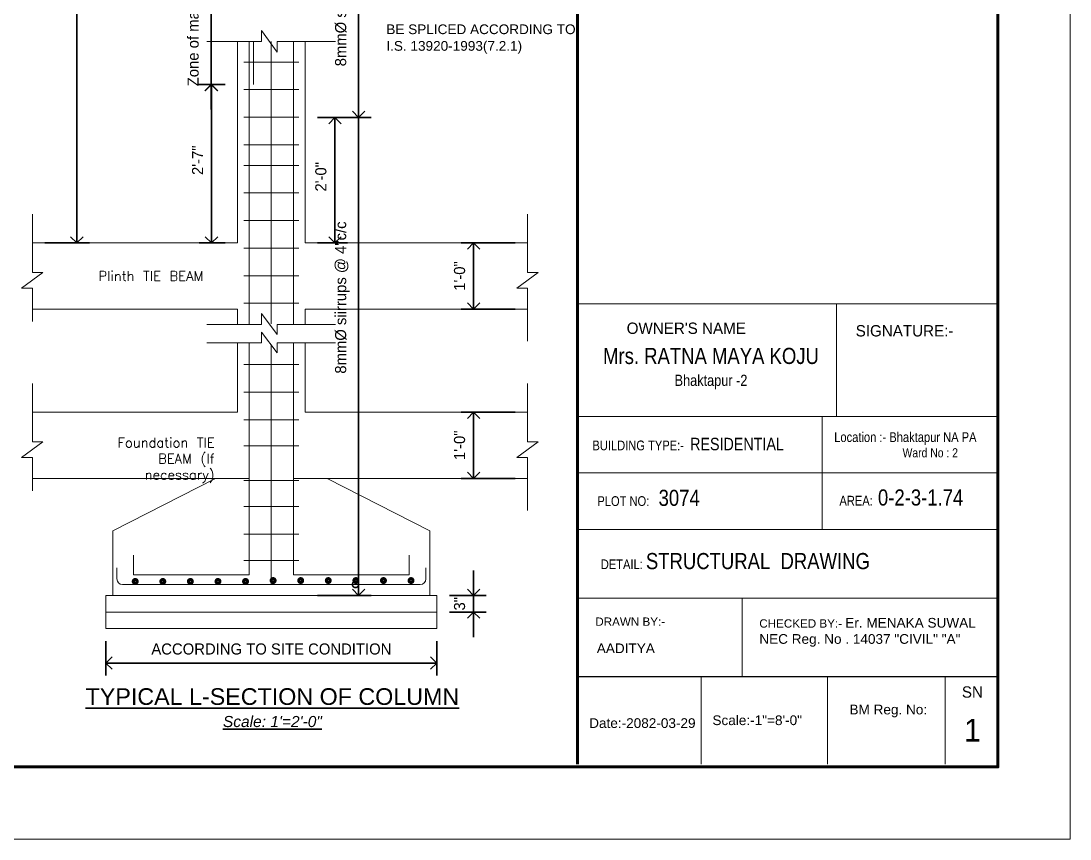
# Model space of a CAD drawing. Header units: inches. Extents: x -12073856 to 12321241, y -1226296 to 1319224.
# Drawn here: x 126229 to 126985, y 44299 to 44889 of the extents above; entities that cross this region are included whole.
import ezdxf

# ---------------------------------------------------------------- set-up
doc = ezdxf.new("R2010")
doc.units = ezdxf.units.IN
doc.header["$MEASUREMENT"] = 0
doc.header["$PDMODE"] = 35
for name, color, linetype, lineweight in [('BORDER', 7, 'Continuous', 60), ('DIM', 6, 'Continuous', 9), ('Hatch', 9, 'Continuous', 9), ('OUTLINE', 1, 'Continuous', 25), ('Rebars', 1, 'Continuous', 13), ('Sill', 4, 'Continuous', 0), ('STIRRUPS', 14, 'Continuous', 18), ('texts', 152, 'Continuous', 35), ('Window', 3, 'Continuous', 0)]:
    doc.layers.add(name, color=color, linetype=linetype, lineweight=lineweight)
doc.styles.add('Capt 1', font='arial.ttf', dxfattribs={"height": 12})
doc.styles.add('Labels', font='arial.ttf', dxfattribs={"height": 8})
doc.styles.add('PAGE LAYOUT', font='comic.ttf', dxfattribs={"height": 8})
doc.styles.add('PRABIN', font='BKANT.TTF', dxfattribs={"height": 8})
doc.styles.add('S2', font='txt.shx', dxfattribs={"height": 3})
doc.styles.get("Standard").update_dxf_attribs({"font": 'arial.ttf'})
doc.styles.add('style4', font='ARIALN.TTF', dxfattribs={"height": 11})
doc.dimstyles.new("Copy of S-2'", dxfattribs={"dimscale": 96, "dimtxt": 9, "dimasz": 0.09375, "dimexe": 0.09375, "dimexo": 0.09375, "dimgap": 0.0625, "dimtad": 1, "dimdec": 0, "dimlfac": 0.25, "dimzin": 3, "dimdsep": 46, "dimlunit": 3, "dimtxsty": 'PRABIN', "dimblk": 'OPEN90', "dimcen": 0.09375, "dimdle": 0.09375, "dimclrd": 256, "dimclre": 34, "dimclrt": 256, "dimadec": 0, "dimazin": 1, "dimtfac": 1, "dimtdec": 0, "dimtix": 1, "dimtmove": 0, "dimatfit": 3, "dimldrblk": 'DOTSMALL', "dimfxl": 1, "dimtolj": 1, "dimtzin": 1, "dimarcsym": 0})

# ---------------------------------------------------------------- blocks, each defined once
blk = doc.blocks.new('_Open90')
at = {"color": 0, "linetype": 'ByBlock', "lineweight": -2}
for p, q in [((0, 0), (-1, 0)), ((-0.5, 0.5), (0, 0)), ((0, 0), (-0.5, -0.5))]:
    blk.add_line(p, q, dxfattribs=at)
blk = doc.blocks.new('*D807')
at = {"layer": 'Defpoints', "color": 0, "transparency": 16777216}
for p in [(98328.79, -11583.06), (98567.25, -11583.06), (98328.79, -11607.94)]:
    blk.add_point(p, dxfattribs=at)
at = {"layer": 'DIM', "color": 34, "lineweight": -2, "transparency": 16777216}
for p, q in [((98328.79, -11592.06), (98328.79, -11616.94)), ((98567.25, -11592.06), (98567.25, -11616.94))]:
    blk.add_line(p, q, dxfattribs=at)
at = {"layer": 'DIM', "lineweight": -2, "transparency": 16777216}
blk.add_line((98558.25, -11607.94), (98337.79, -11607.94), dxfattribs=at)
at = {"layer": 'DIM', "lineweight": -2, "transparency": 16777216, "xscale": 9, "yscale": 9, "zscale": 9, "rotation": 180}
blk.add_blockref('_Open90', (98328.79, -11607.94), dxfattribs=at)
at = {"layer": 'DIM', "lineweight": -2, "transparency": 16777216, "xscale": 9, "yscale": 9, "zscale": 9}
blk.add_blockref('_Open90', (98567.25, -11607.94), dxfattribs=at)
at = {"layer": 'DIM', "transparency": 16777216, "insert": (98448.02, -11597.82), "char_height": 8, "attachment_point": 5, "style": 'PRABIN'}
blk.add_mtext('\\A1;ACCORDING TO SITE CONDITION', dxfattribs=at)
blk = doc.blocks.new('_DotSmall')
at = {"color": 0, "linetype": 'ByBlock', "const_width": 0.5}
blk.add_lwpolyline([(-0.0625, 0, 1), (0.0625, 0, 1)], format="xyb", close=True, dxfattribs=at)
blk = doc.blocks.new('*D808')
at = {"layer": 'Defpoints', "color": 0, "ltscale": 0.1, "transparency": 16777216}
for p in [(98632.63, -11305.04), (98593.74, -11352.74), (98632.63, -11352.74)]:
    blk.add_point(p, dxfattribs=at)
at = {"layer": 'OUTLINE', "color": 34, "lineweight": -2, "ltscale": 0.1, "transparency": 16777216}
for p, q in [((98623.63, -11305.04), (98584.74, -11305.04)), ((98623.63, -11352.74), (98584.74, -11352.74))]:
    blk.add_line(p, q, dxfattribs=at)
at = {"layer": 'OUTLINE', "lineweight": -2, "ltscale": 0.1, "transparency": 16777216}
blk.add_line((98593.74, -11314.04), (98593.74, -11343.74), dxfattribs=at)
at = {"layer": 'OUTLINE', "lineweight": -2, "ltscale": 0.1, "transparency": 16777216, "xscale": 9, "yscale": 9, "zscale": 9}
for p, rotation in [((98593.74, -11305.04), 90), ((98593.74, -11352.74), 270)]:
    blk.add_blockref('_Open90', p, dxfattribs=dict(at, rotation=rotation))
at = {"layer": 'OUTLINE', "lineweight": 18, "ltscale": 0.1, "transparency": 16777216, "insert": (98583.64, -11328.89), "char_height": 8, "attachment_point": 5, "rotation": 90, "style": 'PRABIN'}
blk.add_mtext('\\A1;1\'-0"', dxfattribs=at)
blk = doc.blocks.new('*D809')
at = {"layer": 'Defpoints', "color": 0, "transparency": 16777216}
for p in [(98423.67, -11190.81), (98404.9, -11305.04), (98423.67, -11305.04)]:
    blk.add_point(p, dxfattribs=at)
at = {"layer": 'DIM', "color": 34, "lineweight": -2, "transparency": 16777216}
for p, q in [((98414.67, -11190.81), (98395.9, -11190.81)), ((98414.67, -11305.04), (98395.9, -11305.04))]:
    blk.add_line(p, q, dxfattribs=at)
at = {"layer": 'DIM', "lineweight": -2, "transparency": 16777216}
blk.add_line((98404.9, -11199.81), (98404.9, -11296.04), dxfattribs=at)
at = {"layer": 'DIM', "lineweight": -2, "transparency": 16777216, "xscale": 9, "yscale": 9, "zscale": 9}
for p, rotation in [((98404.9, -11190.81), 90), ((98404.9, -11305.04), 270)]:
    blk.add_blockref('_Open90', p, dxfattribs=dict(at, rotation=rotation))
at = {"layer": 'DIM', "transparency": 16777216, "insert": (98394.85, -11245.43), "char_height": 8, "attachment_point": 5, "rotation": 90, "style": 'PRABIN'}
blk.add_mtext('\\A1;2\'-7"', dxfattribs=at)
blk = doc.blocks.new('*D810')
at = {"layer": 'Defpoints', "color": 0, "transparency": 16777216}
for p in [(98423.67, -11051.28), (98404.61, -11190.81), (98423.67, -11190.81)]:
    blk.add_point(p, dxfattribs=at)
at = {"layer": 'DIM', "lineweight": -2, "transparency": 16777216}
for p, q in [((98404.61, -11042.28), (98404.61, -11033.28)), ((98404.61, -11051.28), (98404.61, -11190.81)), ((98404.61, -11199.81), (98404.61, -11208.81))]:
    blk.add_line(p, q, dxfattribs=at)
at = {"layer": 'DIM', "color": 34, "lineweight": -2, "transparency": 16777216}
for p, q in [((98414.67, -11051.28), (98395.61, -11051.28)), ((98414.67, -11190.81), (98395.61, -11190.81))]:
    blk.add_line(p, q, dxfattribs=at)
at = {"layer": 'DIM', "lineweight": -2, "transparency": 16777216, "xscale": 9, "yscale": 9, "zscale": 9}
for p, rotation in [((98404.61, -11051.28), 270), ((98404.61, -11190.81), 90)]:
    blk.add_blockref('_Open90', p, dxfattribs=dict(at, rotation=rotation))
at = {"layer": 'DIM', "transparency": 16777216, "insert": (98392.81, -11121.04), "char_height": 8, "attachment_point": 5, "rotation": 90, "style": 'PRABIN'}
blk.add_mtext('\\A1;Zone of main bar over lapping', dxfattribs=at)
blk = doc.blocks.new('*D811')
at = {"layer": 'Defpoints', "color": 0, "transparency": 16777216}
for p in [(98472.36, -11214.66), (98472.36, -11305.04), (98493.82, -11305.04)]:
    blk.add_point(p, dxfattribs=at)
at = {"layer": 'DIM', "color": 34, "lineweight": -2, "transparency": 16777216}
for p, q in [((98481.36, -11214.66), (98502.82, -11214.66)), ((98481.36, -11305.04), (98502.82, -11305.04))]:
    blk.add_line(p, q, dxfattribs=at)
at = {"layer": 'DIM', "lineweight": -2, "transparency": 16777216}
blk.add_line((98493.82, -11223.66), (98493.82, -11296.04), dxfattribs=at)
at = {"layer": 'DIM', "lineweight": -2, "transparency": 16777216, "xscale": 9, "yscale": 9, "zscale": 9}
for p, rotation in [((98493.82, -11214.66), 90), ((98493.82, -11305.04), 270)]:
    blk.add_blockref('_Open90', p, dxfattribs=dict(at, rotation=rotation))
at = {"layer": 'DIM', "transparency": 16777216, "insert": (98483.72, -11257.35), "char_height": 8, "attachment_point": 5, "rotation": 90, "style": 'PRABIN'}
blk.add_mtext('\\A1;2\'-0"', dxfattribs=at)
blk = doc.blocks.new('*D812')
at = {"layer": 'Defpoints', "color": 0, "transparency": 16777216}
for p in [(98472.36, -11027.43), (98510.86, -11027.43), (98472.36, -11214.66)]:
    blk.add_point(p, dxfattribs=at)
at = {"layer": 'DIM', "color": 34, "lineweight": -2, "transparency": 16777216}
for p, q in [((98481.36, -11027.43), (98519.86, -11027.43)), ((98481.36, -11214.66), (98519.86, -11214.66))]:
    blk.add_line(p, q, dxfattribs=at)
at = {"layer": 'DIM', "lineweight": -2, "transparency": 16777216}
blk.add_line((98510.86, -11205.66), (98510.86, -11036.43), dxfattribs=at)
at = {"layer": 'DIM', "lineweight": -2, "transparency": 16777216, "xscale": 9, "yscale": 9, "zscale": 9}
for p, rotation in [((98510.86, -11027.43), 90), ((98510.86, -11214.66), 270)]:
    blk.add_blockref('_Open90', p, dxfattribs=dict(at, rotation=rotation))
at = {"layer": 'DIM', "transparency": 16777216, "insert": (98499.13, -11121.04), "char_height": 8, "attachment_point": 5, "rotation": 90, "style": 'PRABIN'}
blk.add_mtext('\\A1;8mm%%C stirrups @  5"c/c', dxfattribs=at)
blk = doc.blocks.new('*D815')
at = {"layer": 'Defpoints', "color": 0, "transparency": 16777216}
for p in [(98275.84, -10928.07), (98275.84, -11305.04), (98307.89, -11305.04)]:
    blk.add_point(p, dxfattribs=at)
at = {"layer": 'DIM', "color": 34, "lineweight": -2, "transparency": 16777216}
for p, q in [((98284.84, -10928.07), (98316.89, -10928.07)), ((98284.84, -11305.04), (98316.89, -11305.04))]:
    blk.add_line(p, q, dxfattribs=at)
at = {"layer": 'DIM', "lineweight": -2, "transparency": 16777216}
blk.add_line((98307.89, -10937.07), (98307.89, -11296.04), dxfattribs=at)
at = {"layer": 'DIM', "lineweight": -2, "transparency": 16777216, "xscale": 9, "yscale": 9, "zscale": 9}
for p, rotation in [((98307.89, -10928.07), 90), ((98307.89, -11305.04), 270)]:
    blk.add_blockref('_Open90', p, dxfattribs=dict(at, rotation=rotation))
at = {"layer": 'DIM', "transparency": 16777216, "insert": (98297.78, -11078.46), "char_height": 8, "attachment_point": 5, "rotation": 90, "style": 'PRABIN'}
blk.add_mtext('\\A1;FLOOR  HEIGHT', dxfattribs=at)
blk = doc.blocks.new('*D816')
at = {"layer": 'Defpoints', "color": 0, "transparency": 16777216}
for p in [(98567.25, -11559.21), (98567.25, -11571.14), (98593.74, -11571.14)]:
    blk.add_point(p, dxfattribs=at)
at = {"layer": 'DIM', "lineweight": -2, "transparency": 16777216}
for p, q in [((98593.74, -11550.21), (98593.74, -11541.21)), ((98593.74, -11559.21), (98593.74, -11571.14)), ((98593.74, -11580.14), (98593.74, -11589.14))]:
    blk.add_line(p, q, dxfattribs=at)
at = {"layer": 'DIM', "color": 34, "lineweight": -2, "transparency": 16777216}
for p, q in [((98576.25, -11559.21), (98602.74, -11559.21)), ((98576.25, -11571.14), (98602.74, -11571.14))]:
    blk.add_line(p, q, dxfattribs=at)
at = {"layer": 'DIM', "lineweight": -2, "transparency": 16777216, "xscale": 9, "yscale": 9, "zscale": 9}
for p, rotation in [((98593.74, -11559.21), 270), ((98593.74, -11571.14), 90)]:
    blk.add_blockref('_Open90', p, dxfattribs=dict(at, rotation=rotation))
at = {"layer": 'DIM', "transparency": 16777216, "insert": (98583.64, -11565.18), "char_height": 8, "attachment_point": 5, "rotation": 90, "style": 'PRABIN'}
blk.add_mtext('\\A1;3"', dxfattribs=at)
blk = doc.blocks.new('*D817')
at = {"layer": 'Defpoints', "color": 0, "transparency": 16777216}
for p in [(98472.36, -11134.62), (98510.86, -11134.62), (98472.36, -11559.21)]:
    blk.add_point(p, dxfattribs=at)
at = {"layer": 'DIM', "color": 34, "lineweight": -2, "transparency": 16777216}
for p, q in [((98481.36, -11134.62), (98519.86, -11134.62)), ((98481.36, -11559.21), (98519.86, -11559.21))]:
    blk.add_line(p, q, dxfattribs=at)
at = {"layer": 'DIM', "lineweight": -2, "transparency": 16777216}
blk.add_line((98510.86, -11550.21), (98510.86, -11143.62), dxfattribs=at)
at = {"layer": 'DIM', "lineweight": -2, "transparency": 16777216, "xscale": 9, "yscale": 9, "zscale": 9}
for p, rotation in [((98510.86, -11134.62), 90), ((98510.86, -11559.21), 270)]:
    blk.add_blockref('_Open90', p, dxfattribs=dict(at, rotation=rotation))
at = {"layer": 'DIM', "transparency": 16777216, "insert": (98499.13, -11344.42), "char_height": 8, "attachment_point": 5, "rotation": 90, "style": 'PRABIN'}
blk.add_mtext('\\A1;8mm%%C siirrups @ 4"c/c', dxfattribs=at)
blk = doc.blocks.new('*D818')
at = {"layer": 'Defpoints', "color": 0, "ltscale": 0.1, "transparency": 16777216}
for p in [(98632.63, -11427.07), (98593.74, -11474.76), (98632.63, -11474.76)]:
    blk.add_point(p, dxfattribs=at)
at = {"layer": 'OUTLINE', "color": 34, "lineweight": -2, "ltscale": 0.1, "transparency": 16777216}
for p, q in [((98623.63, -11427.07), (98584.74, -11427.07)), ((98623.63, -11474.76), (98584.74, -11474.76))]:
    blk.add_line(p, q, dxfattribs=at)
at = {"layer": 'OUTLINE', "lineweight": -2, "ltscale": 0.1, "transparency": 16777216}
blk.add_line((98593.74, -11436.07), (98593.74, -11465.76), dxfattribs=at)
at = {"layer": 'OUTLINE', "lineweight": -2, "ltscale": 0.1, "transparency": 16777216, "xscale": 9, "yscale": 9, "zscale": 9}
for p, rotation in [((98593.74, -11427.07), 90), ((98593.74, -11474.76), 270)]:
    blk.add_blockref('_Open90', p, dxfattribs=dict(at, rotation=rotation))
at = {"layer": 'OUTLINE', "lineweight": 18, "ltscale": 0.1, "transparency": 16777216, "insert": (98583.64, -11450.91), "char_height": 8, "attachment_point": 5, "rotation": 90, "style": 'PRABIN'}
blk.add_mtext('\\A1;1\'-0"', dxfattribs=at)
blk = doc.blocks.new('FGDF')
at = {"layer": 'DIM'}
for p, q in [((98328.79, -11583.06), (98328.79, -11559.21)), ((98470.37, -11583.06), (98425.66, -11583.06))]:
    blk.add_line(p, q, dxfattribs=at)
at = {"layer": 'Hatch'}
blk.add_line((98508.55, -11551.27), (98517.57, -11551.27), dxfattribs=at)
at = {"layer": 'Hatch', "const_width": 2.25}
for points in [[(98348.55, -11549.06, 1), (98351.3, -11549.06, 1)], [(98368.43, -11549.06, 1), (98371.17, -11549.06, 1)], [(98388.3, -11549.06, 1), (98391.04, -11549.06, 1)], [(98408.17, -11549.06, 1), (98410.91, -11549.06, 1)], [(98428.04, -11549.06, 1), (98430.79, -11549.06, 1)], [(98447.91, -11548.44, 1), (98450.66, -11548.44, 1)], [(98467.79, -11548.44, 1), (98470.53, -11548.44, 1)], [(98487.66, -11548.44, 1), (98490.4, -11548.44, 1)], [(98507.53, -11548.44, 1), (98510.27, -11548.44, 1)], [(98527.4, -11548.44, 1), (98530.15, -11548.44, 1)], [(98547.27, -11548.44, 1), (98550.02, -11548.44, 1)]]:
    blk.add_lwpolyline(points, format="xyb", close=True, dxfattribs=at)
at = {"layer": 'OUTLINE', "lineweight": 18, "ltscale": 0.1}
for p, q in [((98423.67, -11159.85), (98423.67, -11305.04)), ((98472.36, -11159.85), (98472.36, -11305.04)), ((98423.67, -11276.87), (98423.67, -11305.04)), ((98472.36, -11276.87), (98472.36, -11305.04)), ((98275.84, -11305.04), (98423.67, -11305.04)), ((98472.36, -11305.04), (98632.63, -11305.04)), ((98275.84, -11352.74), (98423.67, -11352.74)), ((98423.67, -11352.74), (98423.67, -11363.74)), ((98423.67, -11352.74), (98423.67, -11363.74)), ((98472.36, -11352.74), (98472.36, -11363.74)), ((98472.36, -11352.74), (98632.63, -11352.74)), ((98472.36, -11352.74), (98472.36, -11363.74)), ((98423.67, -11377.11), (98423.67, -11427.07)), ((98472.36, -11377.12), (98472.36, -11427.07)), ((98275.84, -11427.07), (98423.67, -11427.07)), ((98472.36, -11427.07), (98632.63, -11427.07)), ((98275.84, -11474.76), (98423.67, -11474.76)), ((98407.78, -11474.76), (98333.75, -11512.52)), ((98432.12, -11474.76), (98407.78, -11474.76)), ((98463.91, -11474.76), (98488.26, -11474.76)), ((98472.36, -11474.76), (98632.63, -11474.76)), ((98562.28, -11512.52), (98488.26, -11474.76)), ((98333.75, -11559.21), (98333.75, -11512.52)), ((98562.28, -11559.21), (98562.28, -11512.52)), ((98328.79, -11559.21), (98567.25, -11559.21)), ((98567.25, -11583.06), (98567.25, -11559.21)), ((98328.79, -11571.14), (98567.25, -11571.14)), ((98328.79, -11583.06), (98567.25, -11583.06))]:
    blk.add_line(p, q, dxfattribs=at)
for points in [[(98401.51, -11159.85), (98440.98, -11159.85), (98440.98, -11152.01), (98452.2, -11167.42), (98452.2, -11159.85), (98494.31, -11159.85)], [(98275.84, -11361.74), (98275.84, -11337.67), (98268, -11337.67), (98283.41, -11326.45), (98275.84, -11326.45), (98275.84, -11284.33)], [(98632.63, -11375.91), (98632.63, -11337.67), (98624.79, -11337.67), (98640.2, -11326.45), (98632.63, -11326.45), (98632.63, -11284.33)], [(98401.51, -11363.74), (98440.98, -11363.74), (98440.98, -11355.9), (98452.2, -11370.98), (98452.2, -11363.74), (98494.31, -11363.74)], [(98401.51, -11377.11), (98440.98, -11377.11), (98440.98, -11369.28), (98452.2, -11384.35), (98452.2, -11377.12), (98494.31, -11377.12)], [(98275.84, -11483.76), (98275.84, -11459.69), (98268, -11459.69), (98283.41, -11448.47), (98275.84, -11448.47), (98275.84, -11406.36)], [(98632.63, -11497.93), (98632.63, -11459.69), (98624.79, -11459.69), (98640.2, -11448.47), (98632.63, -11448.47), (98632.63, -11406.36)]]:
    blk.add_lwpolyline(points, dxfattribs=at)
at = {"layer": 'Rebars'}
for p, q in [((98432.12, -11159.85), (98432.12, -11305.04)), ((98435.06, -11159.85), (98435.06, -11190.81)), ((98447.99, -11305.04), (98447.99, -11159.85)), ((98463.91, -11159.85), (98463.91, -11305.04)), ((98432.12, -11305.04), (98432.12, -11363.46)), ((98447.99, -11363.46), (98447.99, -11305.04)), ((98463.91, -11305.04), (98463.91, -11363.46)), ((98432.12, -11377.11), (98432.12, -11474.76)), ((98447.99, -11474.76), (98447.99, -11378.7)), ((98463.91, -11377.12), (98463.91, -11474.76)), ((98432.12, -11474.76), (98432.12, -11544.22)), ((98447.99, -11551.27), (98447.99, -11474.76)), ((98463.91, -11474.76), (98463.91, -11544.22)), ((98348.66, -11530.14), (98348.66, -11544.22)), ((98547.38, -11530.14), (98547.38, -11544.22)), ((98336.73, -11547.29), (98336.73, -11539.34)), ((98559.3, -11547.29), (98559.3, -11539.34)), ((98432.12, -11544.22), (98348.66, -11544.22)), ((98356.61, -11544.22), (98432.12, -11544.22)), ((98463.91, -11544.22), (98547.38, -11544.22)), ((98340.71, -11551.27), (98555.33, -11551.27))]:
    blk.add_line(p, q, dxfattribs=at)
for centre, start, end in [((98340.71, -11547.29), 180, 270), ((98555.33, -11547.29), 270, 0)]:
    blk.add_arc(centre, 3.97, start, end, dxfattribs=at)
at = {"layer": 'STIRRUPS', "ltscale": 0.1}
for p, q in [((98428.09, -11174.67), (98467.89, -11174.67)), ((98428.09, -11194.54), (98467.89, -11194.54)), ((98428.09, -11214.41), (98467.89, -11214.41)), ((98428.09, -11234.28), (98467.89, -11234.28)), ((98428.09, -11249.15), (98467.89, -11249.15)), ((98428.09, -11249.15), (98467.89, -11249.15)), ((98428.09, -11269.03), (98467.89, -11269.03)), ((98428.09, -11288.9), (98467.89, -11288.9)), ((98428.09, -11308.77), (98467.89, -11308.77)), ((98428.09, -11308.77), (98467.89, -11308.77)), ((98428.09, -11328.64), (98467.89, -11328.64)), ((98428.09, -11348.51), (98467.89, -11348.51)), ((98428.09, -11392.79), (98467.89, -11392.79)), ((98428.09, -11412.66), (98467.89, -11412.66)), ((98428.09, -11432.53), (98467.89, -11432.53)), ((98428.09, -11451.41), (98467.89, -11451.41)), ((98428.09, -11476.25), (98467.89, -11476.25)), ((98428.09, -11495.13), (98467.89, -11495.13)), ((98428.09, -11515), (98467.89, -11515)), ((98428.09, -11533.88), (98467.89, -11533.88))]:
    blk.add_line(p, q, dxfattribs=at)
at = {"layer": 'Hatch', "xscale": 8.942399999999907, "yscale": 8.942399999999907, "zscale": 8.94239999999852, "rotation": 270}
blk.add_blockref('_DotSmall', (98508.63, -11551.27), dxfattribs=at)
at = {"layer": 'DIM', "char_height": 6.9552, "style": 'S2'}
for s, insert, width, attachment_point in [('Plinth TIE BEAM', (98323.49, -11325.42), 136.4032, 1), ('Foundation TIE BEAM (If necessary)', (98407.16, -11445.49), 105.3216, 3)]:
    blk.add_mtext(s, dxfattribs=dict(at, insert=insert, width=width, attachment_point=attachment_point))
at = {"layer": 'texts', "color": 254, "ltscale": 0.1, "style": 'Labels'}
for s, p in [('BE SPLICED ACCORDING TO', (98530.85, -11154.51)), ('I.S. 13920-1993(7.2.1)', (98530.85, -11166.49))]:
    blk.add_text(s, height=7, dxfattribs=at).set_placement(p)
at = {"layer": 'texts', "ltscale": 0.1, "insert": (98448.77, -11640.12), "char_height": 12, "width": 399.2872, "attachment_point": 5, "style": 'Capt 1'}
blk.add_mtext('{\\LTYPICAL L-SECTION OF COLUMN\\P\\fArial|b0|i1|c0|p34;\\H0.66667x;Scale: 1\'=2\'-0"}', dxfattribs=at)
at = {"layer": 'DIM'}
for base, p1, p2, text, picture, middle in [((98307.89, -11305.04), (98275.84, -10928.07), (98275.84, -11305.04), 'FLOOR  HEIGHT', '*D815', (98307.89, -11078.46)), ((98510.86, -11134.62), (98472.36, -11559.21), (98472.36, -11134.62), '8mm%%C siirrups @ 4"c/c', '*D817', (98510.86, -11344.42)), ((98404.9, -11305.04), (98423.67, -11190.81), (98423.67, -11305.04), '2\'-7"', '*D809', (98404.9, -11245.43)), ((98493.82, -11305.04), (98472.36, -11214.66), (98472.36, -11305.04), '2\'-0"', '*D811', (98493.82, -11257.35))]:
    dim = blk.add_linear_dim(base=base, p1=p1, p2=p2, angle=90, text=text, dimstyle="Copy of S-2'", dxfattribs=at)
    dim.commit()
    dim.dimension.update_dxf_attribs({"geometry": picture, "text_midpoint": middle, "dimtype": 128})
for base, p1, p2, text, picture, middle in [((98510.86, -11027.43), (98472.36, -11214.66), (98472.36, -11027.43), '8mm%%C stirrups @  5"c/c', '*D812', (98499.13, -11121.04)), ((98593.74, -11571.14), (98567.25, -11559.21), (98567.25, -11571.14), '3"', '*D816', (98583.64, -11565.18))]:
    dim = blk.add_linear_dim(base=base, p1=p1, p2=p2, angle=90, text=text, dimstyle="Copy of S-2'", override={"dimtmove": 1}, dxfattribs=at)
    dim.commit()
    dim.dimension.update_dxf_attribs({"geometry": picture, "text_midpoint": middle})
dim = blk.add_linear_dim(base=(98404.61, -11190.81), p1=(98423.67, -11051.28), p2=(98423.67, -11190.81), angle=90, text='Zone of main bar over lapping', dimstyle="Copy of S-2'", dxfattribs=at)
dim.commit()
dim.dimension.update_dxf_attribs({"geometry": '*D810', "text_midpoint": (98392.81, -11121.04)})
dim = blk.add_linear_dim(base=(98328.79, -11607.94), p1=(98567.25, -11583.06), p2=(98328.79, -11583.06), text='ACCORDING TO SITE CONDITION', dimstyle="Copy of S-2'", dxfattribs=at)
dim.commit()
dim.dimension.update_dxf_attribs({"geometry": '*D807', "text_midpoint": (98448.02, -11597.82)})
at = {"layer": 'OUTLINE', "lineweight": 18, "ltscale": 0.1}
for base, p1, p2, picture, middle in [((98593.74, -11352.74), (98632.63, -11305.04), (98632.63, -11352.74), '*D808', (98583.64, -11328.89)), ((98593.74, -11474.76), (98632.63, -11427.07), (98632.63, -11474.76), '*D818', (98583.64, -11450.91))]:
    dim = blk.add_linear_dim(base=base, p1=p1, p2=p2, angle=90, text='1\'-0"', dimstyle="Copy of S-2'", dxfattribs=at)
    dim.commit()
    dim.dimension.update_dxf_attribs({"geometry": picture, "text_midpoint": middle})

msp = doc.modelspace()

# ---------------------------------------------------------------- linework, layer by layer
msp.add_line((126629.75, 44416.11), (126932.56, 44416.11))
at = {"layer": 'BORDER'}
msp.add_line((126629.73, 44352.89), (126629.73, 46441.74), dxfattribs=at)
msp.add_lwpolyline([(126932.55, 46441.74), (126932.55, 44350.89), (123869.71, 44350.89), (123869.71, 46441.74)], close=True, dxfattribs=at)
at = {"layer": 'Window'}
for p, q in [((126629.73, 44684.67), (126932.55, 44684.67)), ((126816.2, 44684.67), (126816.2, 44603.45)), ((126629.73, 44603.45), (126932.55, 44603.45)), ((126805.91, 44603.4), (126805.91, 44522.13)), ((126629.73, 44562.79), (126932.55, 44562.79)), ((126629.73, 44522.13), (126932.55, 44522.13)), ((126629.73, 44522.13), (126932.55, 44522.13)), ((126629.75, 44472.43), (126932.56, 44472.43)), ((126748.38, 44472.43), (126748.38, 44416.11)), ((126629.75, 44416.11), (126932.56, 44416.11)), ((126718.83, 44416.11), (126718.83, 44352.89)), ((126809.93, 44352.89), (126809.93, 44416.11)), ((126894.6, 44352.89), (126894.6, 44416.11))]:
    msp.add_line(p, q, dxfattribs=at)
msp.add_lwpolyline([(126984.55, 46493.74), (126984.55, 44298.89), (123817.71, 44298.89), (123817.71, 46493.74)], close=True, dxfattribs=at)

# ---------------------------------------------------------------- block references
at = {"color": 5, "lineweight": 35}
msp.add_blockref('FGDF', (27961.1, 56033.67), dxfattribs=at)

# ---------------------------------------------------------------- texts
at = {"style": 'style4'}
for s, insert, char_height, width, attachment_point in [('{\\H0.9696x;Mrs. RATNA MAYA KOJU\\P\\H0.6876x;Bhaktapur -2}', (126725.87, 44623.18), 12, 185.7166, 8), ('BUILDING TYPE:-  {\\H1.286x;RESIDENTIAL}', (126709.43, 44579.02), 7, 141.7972, 8), ('Location :- Bhaktapur NA PA ', (126814.67, 44592.13), 7, 141.7972, 1), ('Ward No : 2  ', (126883.86, 44577.29), 6.5364, 82.3747, 5), ('PLOT NO:   {\\H1.662x;3074}', (126643.99, 44550.66), 7, 103.6204, 1), ('AREA:{\\H1.662x; 0-2-3-1.74 }', (126818.4, 44550.95), 7, 149.2127, 1), ('{\\H0.4978x;DETAIL: \\H1.662x;STRUCTURAL  DRAWING }', (126646.47, 44505.09), 14.0625, 274.6325, 1)]:
    msp.add_mtext(s, dxfattribs=dict(at, insert=insert, char_height=char_height, width=width, attachment_point=attachment_point))
for s, insert, char_height, width, attachment_point in [('{\\fArial|b0|i0|c0|p34;DRAWN BY:-}', (126642.53, 44458.6), 6, 255.1453, 1), ('CHECKED BY:- {\\H1.167x;Er. MENAKA SUWAL\\PNEC Reg. No . 14037 "CIVIL" "A"}', (126760.68, 44458.29), 6, 209.7353, 1), ('{\\H1.167x;AADITYA}', (126643.58, 44439.89), 6, 85.7429, 1), ('\\A1; BM Reg. No:', (126852.26, 44395.75), 7, 178.5756, 2), ('Date:-2082-03-29', (126638.11, 44385.97), 7, 178.5756, 1), ('{\\fArial|b0|i0|c0|p34;Scale:-1"=8\'-0"}', (126726.91, 44388.03), 7, 178.5756, 1)]:
    msp.add_mtext(s, dxfattribs=dict(insert=insert, char_height=char_height, width=width, attachment_point=attachment_point))
at = {"layer": 'Sill', "style": 'PAGE LAYOUT'}
for s, insert, char_height, width, attachment_point in [("OWNER'S NAME", (126665.12, 44671.22), 8.1728, 144.86, 1), ('SIGNATURE:-', (126830.12, 44669.38), 8.1728, 144.86, 1), ('SN', (126914.22, 44404.83), 8.173, 26.3998, 5), ('1', (126914.2, 44377.34), 16.35, 52.7996, 5)]:
    msp.add_mtext(s, dxfattribs=dict(at, insert=insert, char_height=char_height, width=width, attachment_point=attachment_point))

doc.saveas('drawing.dxf')
